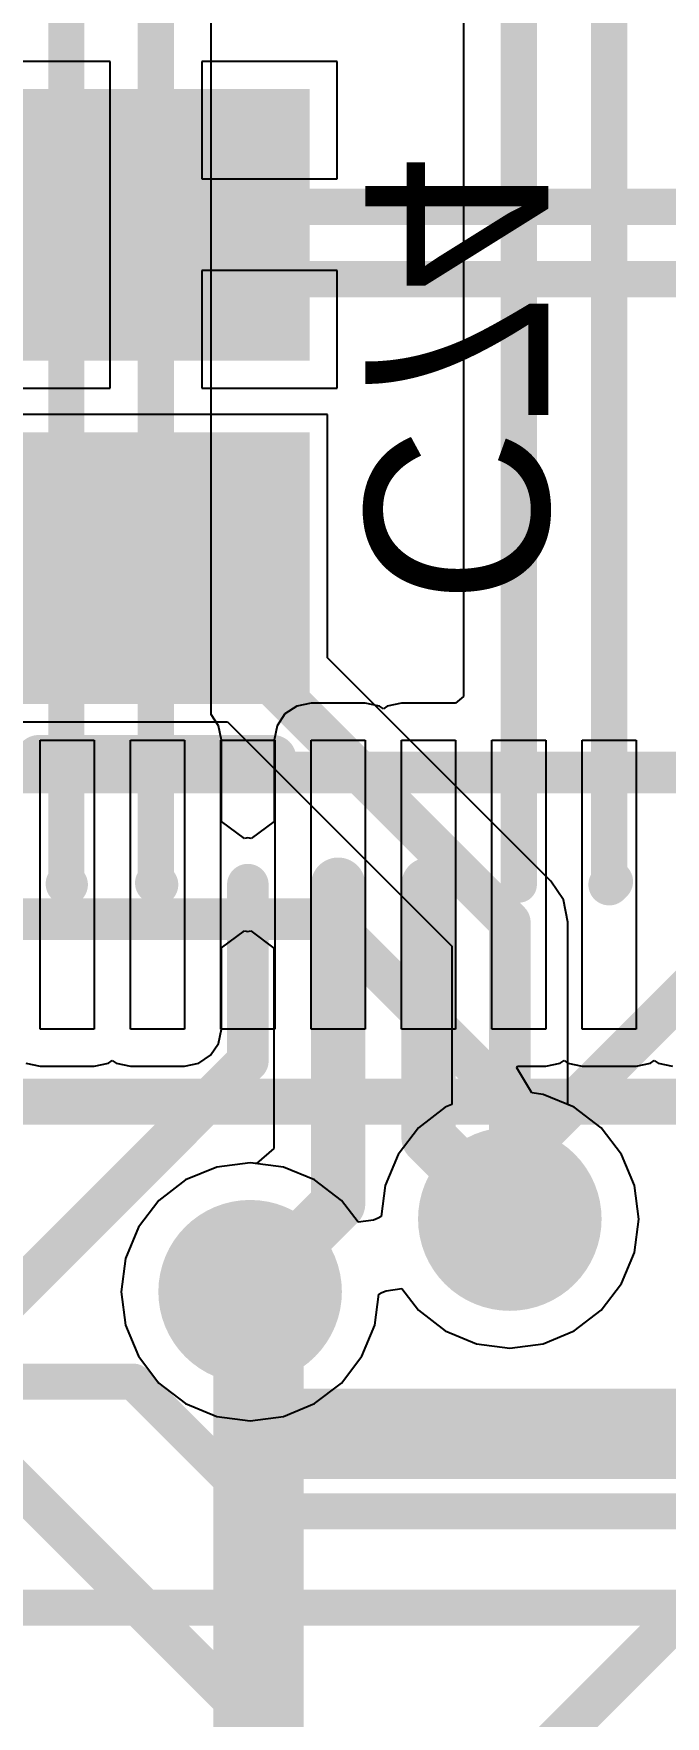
# Model space of a CAD drawing. Header units: millimetres. Extents: x 0 to 7.44, y -3.03 to 0.
# Drawn here: x 1.4002 to 1.5378, y -1.2186 to -0.852 of the extents above; entities that cross this region are included whole.
import ezdxf

# ---------------------------------------------------------------- set-up
doc = ezdxf.new("R2010")
doc.units = ezdxf.units.MM
doc.header["$MEASUREMENT"] = 0
for name, color, linetype in [('BottomLayer', 5, 'Continuous'), ('BottomOverlay', 54, 'Continuous'), ('BottomPaste', 16, 'Continuous'), ('BottomSolder', 6, 'Continuous'), ('MidLayer1', 16, 'Continuous'), ('MidLayer2', 76, 'Continuous'), ('MultiLayer', 9, 'Continuous'), ('TopLayer', 1, 'Continuous'), ('TopOverlay', 2, 'Continuous'), ('ViaHoleLayer', 16, 'Continuous')]:
    doc.layers.add(name, color=color, linetype=linetype)

# ---------------------------------------------------------------- blocks, each defined once
blk = doc.blocks.new('EP4CE22E22C8N_31')
at = {"layer": 'TopLayer'}
for p, q in [((0.08268, -0.45276), (0.08268, -0.38976)), ((0.08268, -0.38976), (0.09449, -0.38976)), ((0.08268, -0.45276), (0.08268, -0.38976)), ((0.08268, -0.38976), (0.09449, -0.38976)), ((0.09449, -0.38976), (0.09449, -0.45276)), ((0.09449, -0.38976), (0.09449, -0.45276)), ((0.10236, -0.45276), (0.10236, -0.38976)), ((0.10236, -0.38976), (0.11417, -0.38976)), ((0.10236, -0.45276), (0.10236, -0.38976)), ((0.10236, -0.38976), (0.11417, -0.38976)), ((0.11417, -0.38976), (0.11417, -0.45276)), ((0.11417, -0.38976), (0.11417, -0.45276)), ((0.12205, -0.45276), (0.12205, -0.38976)), ((0.12205, -0.38976), (0.13386, -0.38976)), ((0.12205, -0.45276), (0.12205, -0.38976)), ((0.12205, -0.38976), (0.13386, -0.38976)), ((0.13386, -0.38976), (0.13386, -0.45276)), ((0.13386, -0.38976), (0.13386, -0.45276)), ((0.14173, -0.45276), (0.14173, -0.38976)), ((0.14173, -0.38976), (0.15354, -0.38976)), ((0.14173, -0.45276), (0.14173, -0.38976)), ((0.14173, -0.38976), (0.15354, -0.38976)), ((0.15354, -0.38976), (0.15354, -0.45276)), ((0.15354, -0.38976), (0.15354, -0.45276)), ((0.16142, -0.45276), (0.16142, -0.38976)), ((0.16142, -0.38976), (0.17323, -0.38976)), ((0.16142, -0.45276), (0.16142, -0.38976)), ((0.16142, -0.38976), (0.17323, -0.38976)), ((0.17323, -0.38976), (0.17323, -0.45276)), ((0.17323, -0.38976), (0.17323, -0.45276)), ((0.1811, -0.45276), (0.1811, -0.38976)), ((0.1811, -0.38976), (0.19291, -0.38976)), ((0.1811, -0.45276), (0.1811, -0.38976)), ((0.1811, -0.38976), (0.19291, -0.38976)), ((0.19291, -0.38976), (0.19291, -0.45276)), ((0.19291, -0.38976), (0.19291, -0.45276)), ((0.20079, -0.45276), (0.20079, -0.38976)), ((0.20079, -0.38976), (0.2126, -0.38976)), ((0.20079, -0.45276), (0.20079, -0.38976)), ((0.20079, -0.38976), (0.2126, -0.38976)), ((0.2126, -0.38976), (0.2126, -0.45276)), ((0.2126, -0.38976), (0.2126, -0.45276)), ((0.09449, -0.45276), (0.08268, -0.45276)), ((0.09449, -0.45276), (0.08268, -0.45276)), ((0.11417, -0.45276), (0.10236, -0.45276)), ((0.11417, -0.45276), (0.10236, -0.45276)), ((0.13386, -0.45276), (0.12205, -0.45276)), ((0.13386, -0.45276), (0.12205, -0.45276)), ((0.15354, -0.45276), (0.14173, -0.45276)), ((0.15354, -0.45276), (0.14173, -0.45276)), ((0.17323, -0.45276), (0.16142, -0.45276)), ((0.17323, -0.45276), (0.16142, -0.45276)), ((0.19291, -0.45276), (0.1811, -0.45276)), ((0.19291, -0.45276), (0.1811, -0.45276)), ((0.2126, -0.45276), (0.20079, -0.45276)), ((0.2126, -0.45276), (0.20079, -0.45276))]:
    blk.add_line(p, q, dxfattribs=at)
at = {"layer": 'TopLayer', "const_width": 0.0000005}
for points in [[(0.08858, -0.42126, 1), (0.08858, -0.42126, 1)], [(0.10827, -0.42126, 1), (0.10827, -0.42126, 1)], [(0.12795, -0.42126, 1), (0.12795, -0.42126, 1)], [(0.14764, -0.42126, 1), (0.14764, -0.42126, 1)], [(0.16732, -0.42126, 1), (0.16732, -0.42126, 1)], [(0.18701, -0.42126, 1), (0.18701, -0.42126, 1)], [(0.20669, -0.42126, 1), (0.20669, -0.42126, 1)]]:
    blk.add_lwpolyline(points, format="xyb", close=True, dxfattribs=at)
at = {"layer": 'TopOverlay', "const_width": 0.01}
blk.add_lwpolyline([(0.37389, -0.37398), (-0.37389, -0.37398)], dxfattribs=at)
blk = doc.blocks.new('CAP_0805_B_120')
at = {"layer": 'BottomLayer'}
for points in [[(-0.05511, -0.02953), (-0.00393, -0.02953), (-0.05511, 0.02953), (-0.00393, 0.02953)], [(0.0197, -0.02953), (0.07088, -0.02953), (0.0197, 0.02953), (0.07088, 0.02953)]]:
    blk.add_solid(points, dxfattribs=at)
at = {"layer": 'BottomOverlay', "const_width": 0.01}
blk.add_lwpolyline([(-0.07088, 0.02557), (-0.07088, -0.02557)], dxfattribs=at)
at = {"layer": 'BottomOverlay', "const_width": 0.005}
for points in [[(-0.07338, 0.02557, 1), (-0.06838, 0.02557, 1)], [(-0.07338, -0.02557, 1), (-0.06838, -0.02557, 1)]]:
    blk.add_lwpolyline(points, format="xyb", close=True, dxfattribs=at)
at = {"layer": 'BottomPaste'}
for points in [[(-0.05511, -0.02953), (-0.00393, -0.02953), (-0.05511, 0.02953), (-0.00393, 0.02953)], [(0.0197, -0.02953), (0.07088, -0.02953), (0.0197, 0.02953), (0.07088, 0.02953)]]:
    blk.add_solid(points, dxfattribs=at)
at = {"layer": 'BottomSolder'}
for points in [[(-0.05911, -0.03353), (0.00007, -0.03353), (-0.05911, 0.03353), (0.00007, 0.03353)], [(0.0157, -0.03353), (0.07488, -0.03353), (0.0157, 0.03353), (0.07488, 0.03353)]]:
    blk.add_solid(points, dxfattribs=at)

msp = doc.modelspace()

# ---------------------------------------------------------------- linework, layer by layer
at = {"layer": 'BottomLayer'}
for p, q in [((1.41682, -0.85807), (1.36348, -0.85807)), ((1.41682, -0.89366), (1.41682, -0.85807)), ((1.46635, -0.85807), (1.43682, -0.85807)), ((1.43682, -0.85807), (1.43682, -0.88366)), ((1.46635, -0.88366), (1.46635, -0.85807)), ((1.43682, -0.88366), (1.46635, -0.88366)), ((1.41682, -0.92925), (1.41682, -0.89366)), ((1.46635, -0.90366), (1.43682, -0.90366)), ((1.43682, -0.90366), (1.43682, -0.92925)), ((1.46635, -0.92925), (1.46635, -0.90366)), ((1.36348, -0.92925), (1.41682, -0.92925)), ((1.43682, -0.92925), (1.46635, -0.92925)), ((1.46422, -0.935), (1.31607, -0.935)), ((1.46422, -0.98798), (1.46422, -0.935)), ((1.51288, -1.03663), (1.46422, -0.98798)), ((1.3379, -1.00193), (1.44241, -1.00193)), ((1.44241, -1.00193), (1.49129, -1.05081)), ((1.51562, -1.04074), (1.51288, -1.03663)), ((1.51658, -1.04557), (1.51562, -1.04074)), ((1.51658, -1.0853), (1.51658, -1.04557)), ((1.49129, -1.05081), (1.49129, -1.0853)), ((1.48988, -1.08589), (1.48406, -1.09036)), ((1.49129, -1.0853), (1.48988, -1.08589)), ((1.51799, -1.08589), (1.51658, -1.0853)), ((1.52382, -1.09036), (1.51799, -1.08589)), ((1.48406, -1.09036), (1.47959, -1.09618)), ((1.52828, -1.09618), (1.52382, -1.09036)), ((1.44008, -1.09893), (1.4333, -1.10173)), ((1.44735, -1.09797), (1.44008, -1.09893)), ((1.45463, -1.09893), (1.44735, -1.09797)), ((1.46141, -1.10173), (1.45463, -1.09893)), ((1.47959, -1.09618), (1.47678, -1.10296)), ((1.53109, -1.10296), (1.52828, -1.09618)), ((1.4333, -1.10173), (1.42747, -1.1062)), ((1.46723, -1.1062), (1.46141, -1.10173)), ((1.47678, -1.10296), (1.47589, -1.10969)), ((1.53205, -1.11024), (1.53109, -1.10296)), ((1.42747, -1.1062), (1.42301, -1.11203)), ((1.47087, -1.11094), (1.46723, -1.1062)), ((1.47427, -1.11046), (1.47087, -1.11094)), ((1.47525, -1.11005), (1.47427, -1.11046)), ((1.47589, -1.10969), (1.47525, -1.11005)), ((1.53109, -1.11751), (1.53205, -1.11024)), ((1.42301, -1.11203), (1.4202, -1.11881)), ((1.52828, -1.12429), (1.53109, -1.11751)), ((1.4202, -1.11881), (1.41924, -1.12608)), ((1.52382, -1.13012), (1.52828, -1.12429)), ((1.41924, -1.12608), (1.4202, -1.13336)), ((1.47451, -1.13336), (1.4754, -1.12663)), ((1.4754, -1.12663), (1.47604, -1.12627)), ((1.47604, -1.12627), (1.47702, -1.12586)), ((1.47702, -1.12586), (1.48042, -1.12537)), ((1.48042, -1.12537), (1.48406, -1.13012)), ((1.48406, -1.13012), (1.48988, -1.13458)), ((1.51799, -1.13458), (1.52382, -1.13012)), ((1.4202, -1.13336), (1.42301, -1.14014)), ((1.4717, -1.14014), (1.47451, -1.13336)), ((1.48988, -1.13458), (1.49666, -1.13739)), ((1.51121, -1.13739), (1.51799, -1.13458)), ((1.49666, -1.13739), (1.50394, -1.13835)), ((1.50394, -1.13835), (1.51121, -1.13739)), ((1.42301, -1.14014), (1.42747, -1.14596)), ((1.46723, -1.14596), (1.4717, -1.14014)), ((1.42747, -1.14596), (1.4333, -1.15043)), ((1.46141, -1.15043), (1.46723, -1.14596)), ((1.4333, -1.15043), (1.44008, -1.15324)), ((1.45463, -1.15324), (1.46141, -1.15043)), ((1.44008, -1.15324), (1.44735, -1.1542)), ((1.44735, -1.1542), (1.45463, -1.15324))]:
    msp.add_line(p, q, dxfattribs=at)
at = {"layer": 'BottomLayer', "const_width": 0.00906}
for points in [[(1.35348, -0.96846), (1.42682, -0.96846)], [(1.42682, -0.96846), (1.50394, -1.04557)], [(1.50394, -1.11024), (1.50394, -1.04557)]]:
    msp.add_lwpolyline(points, dxfattribs=at)
at = {"layer": 'BottomLayer'}
for points, const_width in [([(1.42456, -0.96846, 1), (1.42909, -0.96846, 1)], 0.00453), ([(1.42456, -0.96846, 1), (1.42909, -0.96846, 1)], 0.00453), ([(1.50167, -1.04557, 1), (1.5062, -1.04557, 1)], 0.00453), ([(1.50167, -1.04557, 1), (1.5062, -1.04557, 1)], 0.00453), ([(1.49394, -1.11024, 1), (1.51394, -1.11024, 1)], 0.02), ([(1.43735, -1.12608, 1), (1.45735, -1.12608, 1)], 0.02), ([(1.50167, -1.11024, 1), (1.5062, -1.11024, 1)], 0.00453)]:
    msp.add_lwpolyline(points, format="xyb", close=True, dxfattribs=dict(at, const_width=const_width))
at = {"layer": 'MidLayer1'}
for points, const_width in [([(1.49394, -1.11024, 1), (1.51394, -1.11024, 1)], 0.02), ([(1.43735, -1.12608, 1), (1.45735, -1.12608, 1)], 0.02), ([(1.41999, -1.14567, 1), (1.42392, -1.14567, 1)], 0.00394), ([(1.41999, -1.14567, 1), (1.42392, -1.14567, 1)], 0.00394), ([(1.44823, -1.17391, 1), (1.45217, -1.17391, 1)], 0.00394), ([(1.44823, -1.17391, 1), (1.45217, -1.17391, 1)], 0.00394)]:
    msp.add_lwpolyline(points, format="xyb", close=True, dxfattribs=dict(at, const_width=const_width))
at = {"layer": 'MidLayer1', "const_width": 0.00787}
for points in [[(1.35039, -1.14567), (1.42195, -1.14567)], [(1.42195, -1.14567), (1.4502, -1.17391)], [(1.4502, -1.17391), (1.89076, -1.17391)], [(1.36417, -1.19488), (1.91761, -1.19488)]]:
    msp.add_lwpolyline(points, dxfattribs=at)
at = {"layer": 'MidLayer2'}
for points, const_width in [([(1.11946, -0.88976), (1.80709, -0.88976)], 0.00787), ([(1.12598, -0.90551), (1.82283, -0.90551)], 0.00787), ([(1.30121, -1.013), (1.87527, -1.013)], 0.00906), ([(1.36984, -1.04494), (1.46445, -1.04494)], 0.00906), ([(1.46445, -1.04494), (1.50542, -1.0859)], 0.00906), ([(1.50542, -1.09725), (1.55397, -1.0487)], 0.00906), ([(1.50542, -1.09725), (1.50542, -1.0859)], 0.00906), ([(1.50542, -1.10876), (1.50542, -1.09725)], 0.00906), ([(1.50394, -1.11024), (1.50542, -1.10876)], 0.00906), ([(1.44735, -1.12608), (1.4492, -1.12793)], 0.01969), ([(1.4492, -1.15704), (1.4492, -1.12793)], 0.01969), ([(1.4492, -1.23502), (1.4492, -1.15704)], 0.01969), ([(1.4492, -1.15704), (1.56496, -1.15704)], 0.01969)]:
    msp.add_lwpolyline(points, dxfattribs=dict(at, const_width=const_width))
for points, const_width in [([(1.46219, -1.04494, 1), (1.46672, -1.04494, 1)], 0.00453), ([(1.46219, -1.04494, 1), (1.46672, -1.04494, 1)], 0.00453), ([(1.50315, -1.0859, 1), (1.50768, -1.0859, 1)], 0.00453), ([(1.50315, -1.0859, 1), (1.50768, -1.0859, 1)], 0.00453), ([(1.49394, -1.11024, 1), (1.51394, -1.11024, 1)], 0.02), ([(1.50315, -1.09725, 1), (1.50768, -1.09725, 1)], 0.00453), ([(1.50315, -1.09725, 1), (1.50768, -1.09725, 1)], 0.00453), ([(1.50315, -1.09725, 1), (1.50768, -1.09725, 1)], 0.00453), ([(1.43735, -1.12608, 1), (1.45735, -1.12608, 1)], 0.02), ([(1.50167, -1.11024, 1), (1.5062, -1.11024, 1)], 0.00453), ([(1.50315, -1.10876, 1), (1.50768, -1.10876, 1)], 0.00453), ([(1.50315, -1.10876, 1), (1.50768, -1.10876, 1)], 0.00453), ([(1.44243, -1.12608, 1), (1.45228, -1.12608, 1)], 0.00984), ([(1.44428, -1.12793, 1), (1.45412, -1.12793, 1)], 0.00984), ([(1.44428, -1.12793, 1), (1.45412, -1.12793, 1)], 0.00984), ([(1.44428, -1.15704, 1), (1.45412, -1.15704, 1)], 0.00984), ([(1.44428, -1.15704, 1), (1.45412, -1.15704, 1)], 0.00984), ([(1.44428, -1.15704, 1), (1.45412, -1.15704, 1)], 0.00984)]:
    msp.add_lwpolyline(points, format="xyb", close=True, dxfattribs=dict(at, const_width=const_width))
at = {"layer": 'MultiLayer', "const_width": 0.02}
for points in [[(1.49394, -1.11024, 1), (1.51394, -1.11024, 1)], [(1.43735, -1.12608, 1), (1.45735, -1.12608, 1)]]:
    msp.add_lwpolyline(points, format="xyb", close=True, dxfattribs=at)
at = {"layer": 'TopLayer'}
for p, q in [((1.49386, -0.73139), (1.49386, -0.99645)), ((1.43884, -1.00037), (1.43884, -0.77988)), ((1.49386, -0.99645), (1.49213, -0.99788)), ((1.44049, -1.00283), (1.43884, -1.00037)), ((1.45495, -1.00023), (1.45321, -1.00283)), ((1.45756, -0.99849), (1.45495, -1.00023)), ((1.46063, -0.99788), (1.45756, -0.99849)), ((1.47244, -0.99788), (1.46063, -0.99788)), ((1.47551, -0.99849), (1.47244, -0.99788)), ((1.47638, -0.99907), (1.47551, -0.99849)), ((1.47724, -0.99849), (1.47638, -0.99907)), ((1.48032, -0.99788), (1.47724, -0.99849)), ((1.49213, -0.99788), (1.48032, -0.99788)), ((1.4411, -1.00591), (1.44049, -1.00283)), ((1.45321, -1.00283), (1.4526, -1.00591)), ((1.4411, -1.02366), (1.4411, -1.00591)), ((1.4526, -1.00591), (1.4526, -1.02366)), ((1.4461, -1.02735), (1.4411, -1.02366)), ((1.4526, -1.02366), (1.4476, -1.02735)), ((1.44685, -1.02721), (1.4461, -1.02735)), ((1.4476, -1.02735), (1.44685, -1.02721)), ((1.4411, -1.05114), (1.4461, -1.04745)), ((1.4461, -1.04745), (1.44685, -1.0476)), ((1.44685, -1.0476), (1.44749, -1.04747)), ((1.44749, -1.04747), (1.45249, -1.05122)), ((1.4411, -1.0689), (1.4411, -1.05114)), ((1.45249, -1.05122), (1.45249, -1.09485)), ((1.44049, -1.07197), (1.4411, -1.0689)), ((1.43875, -1.07457), (1.44049, -1.07197)), ((1.3985, -1.07631), (1.40157, -1.07693)), ((1.40157, -1.07693), (1.41339, -1.07693)), ((1.41339, -1.07693), (1.41646, -1.07631)), ((1.41646, -1.07631), (1.41732, -1.07574)), ((1.41732, -1.07574), (1.41819, -1.07631)), ((1.41819, -1.07631), (1.42126, -1.07693)), ((1.42126, -1.07693), (1.43307, -1.07693)), ((1.43307, -1.07693), (1.43614, -1.07631)), ((1.43614, -1.07631), (1.43875, -1.07457)), ((1.50546, -1.07728), (1.5056, -1.07693)), ((1.50874, -1.08275), (1.50546, -1.07728)), ((1.5056, -1.07693), (1.51181, -1.07693)), ((1.51181, -1.07693), (1.51488, -1.07631)), ((1.51488, -1.07631), (1.51575, -1.07574)), ((1.51575, -1.07574), (1.51661, -1.07631)), ((1.51661, -1.07631), (1.51969, -1.07693)), ((1.51969, -1.07693), (1.5315, -1.07693)), ((1.5315, -1.07693), (1.53457, -1.07631)), ((1.53457, -1.07631), (1.53543, -1.07574)), ((1.53543, -1.07574), (1.5363, -1.07631)), ((1.5363, -1.07631), (1.53937, -1.07693)), ((1.51121, -1.08308), (1.50874, -1.08275)), ((1.51799, -1.08589), (1.51121, -1.08308)), ((1.52382, -1.09036), (1.51799, -1.08589)), ((1.52828, -1.09618), (1.52382, -1.09036)), ((1.45249, -1.09485), (1.44873, -1.09815)), ((1.44008, -1.09893), (1.4333, -1.10173)), ((1.44735, -1.09797), (1.44008, -1.09893)), ((1.44873, -1.09815), (1.44735, -1.09797)), ((1.53109, -1.10296), (1.52828, -1.09618)), ((1.4333, -1.10173), (1.42747, -1.1062)), ((1.53205, -1.11024), (1.53109, -1.10296)), ((1.42747, -1.1062), (1.42301, -1.11203)), ((1.53109, -1.11751), (1.53205, -1.11024)), ((1.42301, -1.11203), (1.4202, -1.11881)), ((1.52828, -1.12429), (1.53109, -1.11751)), ((1.4202, -1.11881), (1.41924, -1.12608)), ((1.52382, -1.13012), (1.52828, -1.12429)), ((1.41924, -1.12608), (1.4202, -1.13336)), ((1.47451, -1.13336), (1.4754, -1.12663)), ((1.4754, -1.12663), (1.47604, -1.12627)), ((1.47604, -1.12627), (1.47702, -1.12586)), ((1.47702, -1.12586), (1.48042, -1.12537)), ((1.48042, -1.12537), (1.48406, -1.13012)), ((1.48406, -1.13012), (1.48988, -1.13458)), ((1.51799, -1.13458), (1.52382, -1.13012)), ((1.4202, -1.13336), (1.42301, -1.14014)), ((1.4717, -1.14014), (1.47451, -1.13336)), ((1.48988, -1.13458), (1.49666, -1.13739)), ((1.51121, -1.13739), (1.51799, -1.13458)), ((1.49666, -1.13739), (1.50394, -1.13835)), ((1.50394, -1.13835), (1.51121, -1.13739)), ((1.42301, -1.14014), (1.42747, -1.14596)), ((1.46723, -1.14596), (1.4717, -1.14014)), ((1.42747, -1.14596), (1.4333, -1.15043)), ((1.46141, -1.15043), (1.46723, -1.14596)), ((1.4333, -1.15043), (1.44008, -1.15324)), ((1.45463, -1.15324), (1.46141, -1.15043)), ((1.44008, -1.15324), (1.44735, -1.1542)), ((1.44735, -1.1542), (1.45463, -1.15324))]:
    msp.add_line(p, q, dxfattribs=at)
for points, const_width in [([(1.50591, -1.0374), (1.50591, -0.71806)], 0.00787), ([(1.52559, -1.0374), (1.52559, -0.72623)], 0.00787), ([(1.40732, -1.03724), (1.40732, -0.7721)], 0.00787), ([(1.4268, -1.03704), (1.4268, -0.77489)], 0.00787), ([(1.40732, -1.03724), (1.40748, -1.0374)], 0.00906), ([(1.4268, -1.03704), (1.42717, -1.0374)], 0.00906), ([(1.44685, -1.07583), (1.44685, -1.0374)], 0.00906), ([(1.46654, -1.0374), (1.46654, -1.0374)], 0.01181), ([(1.46654, -1.1069), (1.46654, -1.0374)], 0.01181), ([(1.48622, -1.0374), (1.48622, -1.0374)], 0.01181), ([(1.48622, -1.09252), (1.48622, -1.0374)], 0.01181), ([(1.52559, -1.0374), (1.52627, -1.03672)], 0.00906), ([(1.39176, -1.13093), (1.44685, -1.07583)], 0.00906), ([(1.48622, -1.09252), (1.50394, -1.11024)], 0.01181), ([(1.44735, -1.12608), (1.46654, -1.1069)], 0.01181), ([(1.39176, -1.16295), (1.48318, -1.25437)], 0.00906), ([(1.48318, -1.25437), (1.54638, -1.19118)], 0.00906)]:
    msp.add_lwpolyline(points, dxfattribs=dict(at, const_width=const_width))
for points, const_width in [([(1.40506, -1.03724, 1), (1.40959, -1.03724, 1)], 0.00453), ([(1.40522, -1.0374, 1), (1.40974, -1.0374, 1)], 0.00453), ([(1.40535, -1.03724, 1), (1.40929, -1.03724, 1)], 0.00394), ([(1.42454, -1.03704, 1), (1.42906, -1.03704, 1)], 0.00453), ([(1.4249, -1.0374, 1), (1.42943, -1.0374, 1)], 0.00453), ([(1.42483, -1.03704, 1), (1.42877, -1.03704, 1)], 0.00394), ([(1.44459, -1.0374, 1), (1.44911, -1.0374, 1)], 0.00453), ([(1.46358, -1.0374, 1), (1.46949, -1.0374, 1)], 0.00591), ([(1.46358, -1.0374, 1), (1.46949, -1.0374, 1)], 0.00591), ([(1.46358, -1.0374, 1), (1.46949, -1.0374, 1)], 0.00591), ([(1.48327, -1.0374, 1), (1.48917, -1.0374, 1)], 0.00591), ([(1.48327, -1.0374, 1), (1.48917, -1.0374, 1)], 0.00591), ([(1.48327, -1.0374, 1), (1.48917, -1.0374, 1)], 0.00591), ([(1.50394, -1.0374, 1), (1.50787, -1.0374, 1)], 0.00394), ([(1.52333, -1.0374, 1), (1.52785, -1.0374, 1)], 0.00453), ([(1.52362, -1.0374, 1), (1.52756, -1.0374, 1)], 0.00394), ([(1.524, -1.03672, 1), (1.52853, -1.03672, 1)], 0.00453), ([(1.44459, -1.07583, 1), (1.44911, -1.07583, 1)], 0.00453), ([(1.44459, -1.07583, 1), (1.44911, -1.07583, 1)], 0.00453), ([(1.48327, -1.09252, 1), (1.48917, -1.09252, 1)], 0.00591), ([(1.48327, -1.09252, 1), (1.48917, -1.09252, 1)], 0.00591), ([(1.49394, -1.11024, 1), (1.51394, -1.11024, 1)], 0.02), ([(1.46358, -1.1069, 1), (1.46949, -1.1069, 1)], 0.00591), ([(1.46358, -1.1069, 1), (1.46949, -1.1069, 1)], 0.00591), ([(1.43735, -1.12608, 1), (1.45735, -1.12608, 1)], 0.02), ([(1.50098, -1.11024, 1), (1.50689, -1.11024, 1)], 0.00591), ([(1.4444, -1.12608, 1), (1.45031, -1.12608, 1)], 0.00591)]:
    msp.add_lwpolyline(points, format="xyb", close=True, dxfattribs=dict(at, const_width=const_width))
at = {"layer": 'ViaHoleLayer', "const_width": 0.00956}
for points in [[(1.49916, -1.11024, 1), (1.50872, -1.11024, 1)], [(1.44257, -1.12608, 1), (1.45213, -1.12608, 1)]]:
    msp.add_lwpolyline(points, format="xyb", close=True, dxfattribs=at)

# ---------------------------------------------------------------- block references
for name, p, rotation in [('CAP_0805_B_120', (1.42682, -0.93894), 90), ('EP4CE22E22C8N_31', (1.61417, -1.45866), 180)]:
    msp.add_blockref(name, p, dxfattribs=dict(rotation=rotation))

# ---------------------------------------------------------------- texts
at = {"layer": 'BottomOverlay', "text_generation_flag": 2}
msp.add_text('C74', height=0.039894, rotation=270, dxfattribs=at).set_placement((1.47244, -0.97638))

doc.saveas('drawing.dxf')
